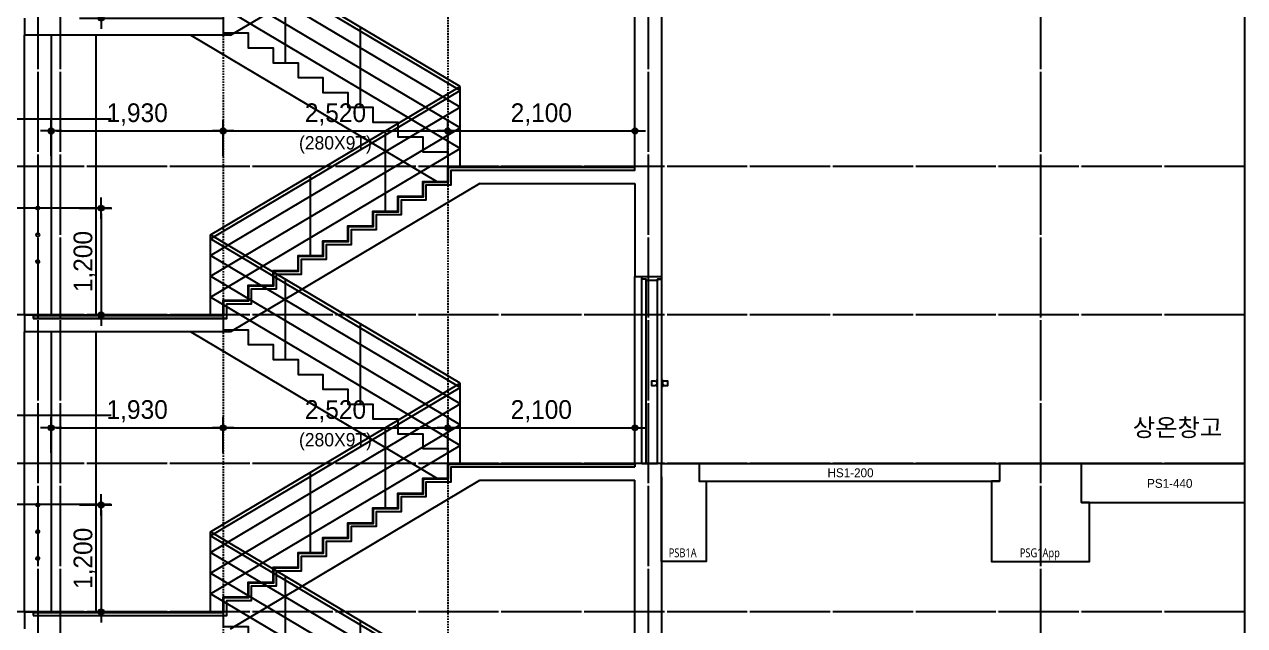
# Model space of a CAD drawing. Header units: millimetres. Extents: x 11948722 to 13111668, y -10771712 to -10232988.
# Drawn here: x 12331855 to 12345546, y -10483525 to -10476774 of the extents above; entities that cross this region are included whole.
import ezdxf
from ezdxf.enums import TextEntityAlignment as Align

# ---------------------------------------------------------------- set-up
doc = ezdxf.new("R2010")
doc.units = ezdxf.units.MM
doc.header["$LTSCALE"] = 150
doc.header["$MEASUREMENT"] = 0
doc.linetypes.add('CEN', pattern=[6.2, 6, -0.1, 0, -0.1])
doc.linetypes.add('Xref-계단단면도$0$H', pattern=[1, 0.6, -0.4])
doc.layers.get('0').update_dxf_attribs({"linetype": 'CONTINUOUS'})
doc.layers.get('Defpoints').update_dxf_attribs({"color": 117, "linetype": 'CONTINUOUS'})
for name, color, linetype in [('A-DOOR', 4, 'CONTINUOUS'), ('A-ELE-8', 8, 'CONTINUOUS'), ('A-중심선', 10, 'CEN'), ('CON-C', 2, 'CONTINUOUS'), ('ELE-06', 6, 'CONTINUOUS'), ('ELE-8', 8, 'CONTINUOUS'), ('WIN 6', 4, 'CONTINUOUS'), ('Xref-계단단면도$0$3 dim0', 7, 'CONTINUOUS'), ('Xref-계단단면도$0$A-CEIL', 6, 'CONTINUOUS'), ('Xref-계단단면도$0$A-DIM', 7, 'CONTINUOUS')]:
    doc.layers.add(name, color=color, linetype=linetype)
doc.styles.get("Standard").update_dxf_attribs({"font": 'NanumGothic.ttf'})
doc.styles.add('Xref-계단단면도$0$나눔고딕 Se', font='')
doc.styles.add('Xref-계단단면도$0$돋움', font='')
doc.styles.add('맑은고딕', font='malgun.ttf')
doc.styles.get('Xref-계단단면도$0$나눔고딕 Se').set_extended_font_data('Dotum')
doc.styles.get('Xref-계단단면도$0$돋움').set_extended_font_data('Dotum')
doc.dimstyles.new('Xref-계단단면도$0$A1-100', dxfattribs={"dimtxt": 3, "dimasz": 1, "dimexe": 2, "dimexo": 2, "dimgap": 1, "dimtad": 1, "dimdec": 0, "dimzin": 12, "dimdsep": 46, "dimlunit": 6, "dimtxsty": 'Xref-계단단면도$0$나눔고딕 Se', "dimblk1": 'Xref-계단단면도$0$DIMDOT', "dimblk2": 'Xref-계단단면도$0$DIMDOT', "dimsah": 1, "dimcen": -1, "dimdle": 2, "dimclrd": 256, "dimclre": 256, "dimclrt": 3, "dimadec": 0, "dimazin": 0, "dimtfac": 1, "dimtdec": 0, "dimtix": 1, "dimtmove": 2, "dimatfit": 3, "dimldrblk": 'Xref-계단단면도$0$DIMDOT', "dimfxl": 1, "dimtvp": 1, "dimtolj": 1, "dimtzin": 12, "dimlwd": -1, "dimlwe": -1, "dimarcsym": 0})

# ---------------------------------------------------------------- blocks, each defined once
blk = doc.blocks.new('*U136')
at = {"layer": 'A-DOOR'}
for p, q in [((-200, 0), (-200, 2070)), ((-155, 0), (-155, 2055)), ((-200, 0), (-25, 0))]:
    blk.add_line(p, q, dxfattribs=at)
for points in [[(10, 2100), (20, 2100), (20, 2070), (-25, 2070), (-25, 2055), (-155, 2055), (-155, 2070), (-200, 2070), (-200, 2100), (-190, 2100)], [(-35, 915), (-55, 925), (-95, 925), (-95, 875), (-55, 875), (-35, 885)], [(-25, 945), (-35, 935), (-35, 865), (-25, 855)], [(20, 945), (30, 935), (30, 865), (20, 855)], [(30, 885), (50, 875), (90, 875), (90, 925), (50, 925), (30, 915)]]:
    blk.add_lwpolyline(points, dxfattribs=at)
blk.add_lwpolyline([(20, 0), (-25, 0), (-25, 2070), (20, 2070)], close=True, dxfattribs=at)
blk = doc.blocks.new('Xref-계단단면도$0$DIMDOT')
at = {"color": 0}
blk.add_line((-2, 0), (2, 0), dxfattribs=at)
for radius in [0.5, 0.25]:
    blk.add_circle((0, 0), radius, dxfattribs=at)
blk = doc.blocks.new('*D1774')
at = {"layer": 'Defpoints', "color": 0, "ltscale": 1200}
for p in [(12345546, -10460204), (12349146, -10460204), (12345546, -10491704)]:
    blk.add_point(p, dxfattribs=at)
at = {"layer": 'Xref-계단단면도$0$3 dim0'}
for p, q in [((12345666, -10460204), (12349266, -10460204)), ((12349146, -10491644), (12349146, -10460264)), ((12345666, -10491704), (12349266, -10491704))]:
    blk.add_line(p, q, dxfattribs=at)
at = {"layer": 'Xref-계단단면도$0$3 dim0', "ltscale": 1200, "xscale": 60, "yscale": 60, "zscale": 60}
for p, rotation in [((12349146, -10460204), 90), ((12349146, -10491704), 270)]:
    blk.add_blockref('Xref-계단단면도$0$DIMDOT', p, dxfattribs=dict(at, rotation=rotation))
at = {"layer": 'Xref-계단단면도$0$3 dim0', "color": 3, "ltscale": 1200, "insert": (12348961, -10475954), "char_height": 210, "attachment_point": 5, "rotation": 90, "style": 'Xref-계단단면도$0$나눔고딕 Se'}
blk.add_mtext('\\A1;31,500', dxfattribs=at)
blk = doc.blocks.new('*D1776')
at = {"layer": 'Defpoints', "color": 0, "ltscale": 1200}
for p in [(12345546, -10471704), (12345546, -10481704), (12348546, -10481704)]:
    blk.add_point(p, dxfattribs=at)
at = {"layer": 'Xref-계단단면도$0$3 dim0'}
for p, q in [((12345666, -10471704), (12348666, -10471704)), ((12348546, -10471764), (12348546, -10481644)), ((12345666, -10481704), (12348666, -10481704))]:
    blk.add_line(p, q, dxfattribs=at)
at = {"layer": 'Xref-계단단면도$0$3 dim0', "ltscale": 1200, "xscale": 60, "yscale": 60, "zscale": 60}
for p, rotation in [((12348546, -10471704), 90), ((12348546, -10481704), 270)]:
    blk.add_blockref('Xref-계단단면도$0$DIMDOT', p, dxfattribs=dict(at, rotation=rotation))
at = {"layer": 'Xref-계단단면도$0$3 dim0', "color": 3, "ltscale": 1200, "insert": (12348361, -10476704), "char_height": 210, "attachment_point": 5, "rotation": 90, "style": 'Xref-계단단면도$0$나눔고딕 Se'}
blk.add_mtext('\\A1;10,000', dxfattribs=at)
blk = doc.blocks.new('*D1783')
at = {"layer": 'Defpoints', "color": 0, "ltscale": 1200}
for p in [(12336605, -10477970), (12334085, -10478370), (12336605, -10478370)]:
    blk.add_point(p, dxfattribs=at)
at = {"layer": 'Xref-계단단면도$0$3 dim0'}
for p, q in [((12334085, -10478250), (12334085, -10477850)), ((12336605, -10478250), (12336605, -10477850)), ((12334145, -10477970), (12336545, -10477970))]:
    blk.add_line(p, q, dxfattribs=at)
at = {"layer": 'Xref-계단단면도$0$3 dim0', "ltscale": 1200, "xscale": 60, "yscale": 60, "zscale": 60, "rotation": 180}
blk.add_blockref('Xref-계단단면도$0$DIMDOT', (12334085, -10477970), dxfattribs=at)
at = {"layer": 'Xref-계단단면도$0$3 dim0', "ltscale": 1200, "xscale": 60, "yscale": 60, "zscale": 60}
blk.add_blockref('Xref-계단단면도$0$DIMDOT', (12336605, -10477970), dxfattribs=at)
at = {"layer": 'Xref-계단단면도$0$3 dim0', "color": 3, "ltscale": 1200, "char_height": 210, "attachment_point": 5, "style": 'Xref-계단단면도$0$나눔고딕 Se'}
for s, insert in [('\\A1;2,520', (12335345, -10477785)), ('\\H0.714286x;(280X9T)', (12335345, -10478126))]:
    blk.add_mtext(s, dxfattribs=dict(at, insert=insert))
blk = doc.blocks.new('*D1784')
at = {"layer": 'Defpoints', "color": 0, "ltscale": 1200}
for p in [(12336605, -10481304), (12334085, -10481704), (12336605, -10481704)]:
    blk.add_point(p, dxfattribs=at)
at = {"layer": 'Xref-계단단면도$0$3 dim0'}
for p, q in [((12334085, -10481584), (12334085, -10481184)), ((12336605, -10481584), (12336605, -10481184)), ((12334145, -10481304), (12336545, -10481304))]:
    blk.add_line(p, q, dxfattribs=at)
at = {"layer": 'Xref-계단단면도$0$3 dim0', "ltscale": 1200, "xscale": 60, "yscale": 60, "zscale": 60, "rotation": 180}
blk.add_blockref('Xref-계단단면도$0$DIMDOT', (12334085, -10481304), dxfattribs=at)
at = {"layer": 'Xref-계단단면도$0$3 dim0', "ltscale": 1200, "xscale": 60, "yscale": 60, "zscale": 60}
blk.add_blockref('Xref-계단단면도$0$DIMDOT', (12336605, -10481304), dxfattribs=at)
at = {"layer": 'Xref-계단단면도$0$3 dim0', "color": 3, "ltscale": 1200, "char_height": 210, "attachment_point": 5, "style": 'Xref-계단단면도$0$나눔고딕 Se'}
for s, insert in [('\\A1;2,520', (12335345, -10481118)), ('\\H0.714286x;(280X9T)', (12335345, -10481460))]:
    blk.add_mtext(s, dxfattribs=dict(at, insert=insert))
blk = doc.blocks.new('*D1811')
at = {"layer": 'Defpoints', "color": 0, "lineweight": -3, "ltscale": 1200}
for p in [(12334085, -10481304), (12332155, -10481704), (12334085, -10481704)]:
    blk.add_point(p, dxfattribs=at)
at = {"layer": 'Xref-계단단면도$0$3 dim0'}
for p, q in [((12332155, -10481584), (12332155, -10481184)), ((12334085, -10481584), (12334085, -10481184)), ((12332215, -10481304), (12334025, -10481304))]:
    blk.add_line(p, q, dxfattribs=at)
at = {"layer": 'Xref-계단단면도$0$3 dim0', "ltscale": 1200, "xscale": 60, "yscale": 60, "zscale": 60, "rotation": 180}
blk.add_blockref('Xref-계단단면도$0$DIMDOT', (12332155, -10481304), dxfattribs=at)
at = {"layer": 'Xref-계단단면도$0$3 dim0', "ltscale": 1200, "xscale": 60, "yscale": 60, "zscale": 60}
blk.add_blockref('Xref-계단단면도$0$DIMDOT', (12334085, -10481304), dxfattribs=at)
at = {"layer": 'Xref-계단단면도$0$3 dim0', "color": 3, "ltscale": 1200, "insert": (12333120, -10481118), "char_height": 210, "attachment_point": 5, "style": 'Xref-계단단면도$0$나눔고딕 Se'}
blk.add_mtext('\\A1;1,930', dxfattribs=at)
blk = doc.blocks.new('*D1812')
at = {"layer": 'Defpoints', "color": 0, "lineweight": -3, "ltscale": 1200}
for p in [(12334085, -10477970), (12332155, -10478370), (12334085, -10478370)]:
    blk.add_point(p, dxfattribs=at)
at = {"layer": 'Xref-계단단면도$0$3 dim0'}
for p, q in [((12332155, -10478250), (12332155, -10477850)), ((12334085, -10478250), (12334085, -10477850)), ((12332215, -10477970), (12334025, -10477970))]:
    blk.add_line(p, q, dxfattribs=at)
at = {"layer": 'Xref-계단단면도$0$3 dim0', "ltscale": 1200, "xscale": 60, "yscale": 60, "zscale": 60, "rotation": 180}
blk.add_blockref('Xref-계단단면도$0$DIMDOT', (12332155, -10477970), dxfattribs=at)
at = {"layer": 'Xref-계단단면도$0$3 dim0', "ltscale": 1200, "xscale": 60, "yscale": 60, "zscale": 60}
blk.add_blockref('Xref-계단단면도$0$DIMDOT', (12334085, -10477970), dxfattribs=at)
at = {"layer": 'Xref-계단단면도$0$3 dim0', "color": 3, "ltscale": 1200, "insert": (12333120, -10477785), "char_height": 210, "attachment_point": 5, "style": 'Xref-계단단면도$0$나눔고딕 Se'}
blk.add_mtext('\\A1;1,930', dxfattribs=at)
blk = doc.blocks.new('*D1813')
at = {"layer": 'Defpoints', "color": 0, "ltscale": 1200}
for p in [(12338705, -10477970), (12336605, -10478370), (12338705, -10478370)]:
    blk.add_point(p, dxfattribs=at)
at = {"layer": 'Xref-계단단면도$0$3 dim0'}
for p, q in [((12336605, -10478250), (12336605, -10477850)), ((12338705, -10478250), (12338705, -10477850)), ((12336665, -10477970), (12338645, -10477970))]:
    blk.add_line(p, q, dxfattribs=at)
at = {"layer": 'Xref-계단단면도$0$3 dim0', "ltscale": 1200, "xscale": 60, "yscale": 60, "zscale": 60, "rotation": 180}
blk.add_blockref('Xref-계단단면도$0$DIMDOT', (12336605, -10477970), dxfattribs=at)
at = {"layer": 'Xref-계단단면도$0$3 dim0', "ltscale": 1200, "xscale": 60, "yscale": 60, "zscale": 60}
blk.add_blockref('Xref-계단단면도$0$DIMDOT', (12338705, -10477970), dxfattribs=at)
at = {"layer": 'Xref-계단단면도$0$3 dim0', "color": 3, "ltscale": 1200, "insert": (12337655, -10477785), "char_height": 210, "attachment_point": 5, "style": 'Xref-계단단면도$0$나눔고딕 Se'}
blk.add_mtext('\\A1;2,100', dxfattribs=at)
blk = doc.blocks.new('*D1814')
at = {"layer": 'Defpoints', "color": 0, "ltscale": 1200}
for p in [(12338705, -10481304), (12336605, -10481704), (12338705, -10481704)]:
    blk.add_point(p, dxfattribs=at)
at = {"layer": 'Xref-계단단면도$0$3 dim0'}
for p, q in [((12336605, -10481584), (12336605, -10481184)), ((12338705, -10481584), (12338705, -10481184)), ((12336665, -10481304), (12338645, -10481304))]:
    blk.add_line(p, q, dxfattribs=at)
at = {"layer": 'Xref-계단단면도$0$3 dim0', "ltscale": 1200, "xscale": 60, "yscale": 60, "zscale": 60, "rotation": 180}
blk.add_blockref('Xref-계단단면도$0$DIMDOT', (12336605, -10481304), dxfattribs=at)
at = {"layer": 'Xref-계단단면도$0$3 dim0', "ltscale": 1200, "xscale": 60, "yscale": 60, "zscale": 60}
blk.add_blockref('Xref-계단단면도$0$DIMDOT', (12338705, -10481304), dxfattribs=at)
at = {"layer": 'Xref-계단단면도$0$3 dim0', "color": 3, "ltscale": 1200, "insert": (12337655, -10481118), "char_height": 210, "attachment_point": 5, "style": 'Xref-계단단면도$0$나눔고딕 Se'}
blk.add_mtext('\\A1;2,100', dxfattribs=at)
blk = doc.blocks.new('*D1854')
at = {"layer": 'Defpoints', "color": 0, "ltscale": 1200}
for p in [(12332353, -10482170), (12332353, -10483370), (12332716, -10483370)]:
    blk.add_point(p, dxfattribs=at)
at = {"layer": 'Xref-계단단면도$0$3 dim0'}
for p, q in [((12332473, -10482170), (12332836, -10482170)), ((12332716, -10482230), (12332716, -10483310)), ((12332473, -10483370), (12332836, -10483370))]:
    blk.add_line(p, q, dxfattribs=at)
at = {"layer": 'Xref-계단단면도$0$3 dim0', "ltscale": 1200, "xscale": 60, "yscale": 60, "zscale": 60}
for p, rotation in [((12332716, -10482170), 90), ((12332716, -10483370), 270)]:
    blk.add_blockref('Xref-계단단면도$0$DIMDOT', p, dxfattribs=dict(at, rotation=rotation))
at = {"layer": 'Xref-계단단면도$0$3 dim0', "color": 3, "ltscale": 1200, "insert": (12332531, -10482770), "char_height": 210, "attachment_point": 5, "rotation": 90, "style": 'Xref-계단단면도$0$나눔고딕 Se'}
blk.add_mtext('\\A1;1,200', dxfattribs=at)
blk = doc.blocks.new('*D1855')
at = {"layer": 'Defpoints', "color": 0, "ltscale": 1200}
for p in [(12332353, -10478837), (12332353, -10480037), (12332716, -10480037)]:
    blk.add_point(p, dxfattribs=at)
at = {"layer": 'Xref-계단단면도$0$3 dim0'}
for p, q in [((12332473, -10478837), (12332836, -10478837)), ((12332716, -10478897), (12332716, -10479977)), ((12332473, -10480037), (12332836, -10480037))]:
    blk.add_line(p, q, dxfattribs=at)
at = {"layer": 'Xref-계단단면도$0$3 dim0', "ltscale": 1200, "xscale": 60, "yscale": 60, "zscale": 60}
for p, rotation in [((12332716, -10478837), 90), ((12332716, -10480037), 270)]:
    blk.add_blockref('Xref-계단단면도$0$DIMDOT', p, dxfattribs=dict(at, rotation=rotation))
at = {"layer": 'Xref-계단단면도$0$3 dim0', "color": 3, "ltscale": 1200, "insert": (12332531, -10479437), "char_height": 210, "attachment_point": 5, "rotation": 90, "style": 'Xref-계단단면도$0$나눔고딕 Se'}
blk.add_mtext('\\A1;1,200', dxfattribs=at)
blk = doc.blocks.new('*D1857')
at = {"layer": 'Defpoints', "color": 0, "ltscale": 1200}
for p in [(12332353, -10475504), (12332353, -10476704), (12332716, -10476704)]:
    blk.add_point(p, dxfattribs=at)
at = {"layer": 'Xref-계단단면도$0$3 dim0'}
for p, q in [((12332473, -10475504), (12332836, -10475504)), ((12332716, -10475564), (12332716, -10476644)), ((12332473, -10476704), (12332836, -10476704))]:
    blk.add_line(p, q, dxfattribs=at)
at = {"layer": 'Xref-계단단면도$0$3 dim0', "ltscale": 1200, "xscale": 60, "yscale": 60, "zscale": 60}
for p, rotation in [((12332716, -10475504), 90), ((12332716, -10476704), 270)]:
    blk.add_blockref('Xref-계단단면도$0$DIMDOT', p, dxfattribs=dict(at, rotation=rotation))
at = {"layer": 'Xref-계단단면도$0$3 dim0', "color": 3, "ltscale": 1200, "insert": (12332531, -10476104), "char_height": 210, "attachment_point": 5, "rotation": 90, "style": 'Xref-계단단면도$0$나눔고딕 Se'}
blk.add_mtext('\\A1;1,200', dxfattribs=at)
blk = doc.blocks.new('PSB1A')
at = {"layer": 'CON-C', "ltscale": 1200, "flags": 128}
blk.add_lwpolyline([(-250, 0), (-250, 1100), (170, 1100), (170, 900), (250, 900), (250, 0)], close=True, dxfattribs=at)
at = {"layer": 'Defpoints', "width": 0.8}
blk.add_text('PSB1A', height=99.8, dxfattribs=at).set_placement((-170, 96), align=Align.MIDDLE_LEFT)
blk = doc.blocks.new('PSG1App')
at = {"layer": 'CON-C', "ltscale": 1200, "flags": 128}
blk.add_lwpolyline([(-460, 1100), (-460, 900), (-550, 900), (-550, 0), (550, 0), (550, 660), (460, 660), (460, 1100)], close=True, dxfattribs=at)
at = {"layer": 'Defpoints', "color": 1, "width": 0.8}
blk.add_text('PSG1App', height=99.8, dxfattribs=at).set_placement((-231, 96), align=Align.MIDDLE_LEFT)

msp = doc.modelspace()

# ---------------------------------------------------------------- linework, layer by layer
at = {"layer": 'A-ELE-8'}
msp.add_line((12338704.7, -10481703.5), (12338704.7, -10479603.5), dxfattribs=at)
at = {"layer": 'A-중심선'}
for p, q in [((12332004.7, -10458703.5), (12332004.7, -10505384.5)), ((12332254.7, -10458703.5), (12332254.7, -10505384.5)), ((12338854.7, -10458703.5), (12338854.7, -10505384.5)), ((12343254.7, -10458703.5), (12343254.7, -10505384.5)), ((12345546.5, -10478370.2), (12327920.5, -10478370.2)), ((12345546.5, -10480036.9), (12327920.5, -10480036.9)), ((12345546.5, -10481703.5), (12327920.5, -10481703.5)), ((12345546.5, -10483370.2), (12327920.5, -10483370.2))]:
    msp.add_line(p, q, dxfattribs=at)
at = {"layer": 'CON-C', "ltscale": 1200}
for p, q in [((12339004.7, -10471853.5), (12339004.7, -10479603.5)), ((12334165.9, -10476893.5), (12336965.9, -10475226.9)), ((12331854.7, -10476703.5), (12331854.7, -10476893.5)), ((12334165.9, -10476893.5), (12331854.7, -10476893.5)), ((12336965.9, -10478560.2), (12334165.9, -10480226.9)), ((12336965.9, -10478560.2), (12338704.7, -10478560.2)), ((12338704.7, -10478560.2), (12338704.7, -10479603.5)), ((12338704.7, -10479603.5), (12339004.7, -10479603.5)), ((12331854.7, -10480036.9), (12331854.7, -10480226.9)), ((12331854.7, -10480036.9), (12331954.7, -10480036.9)), ((12331954.7, -10480036.9), (12331954.7, -10480076.9)), ((12331954.7, -10480036.9), (12331954.7, -10480076.9)), ((12334124.7, -10480076.9), (12331954.7, -10480076.9)), ((12334165.9, -10480226.9), (12331854.7, -10480226.9)), ((12338704.7, -10481703.5), (12338704.7, -10481743.5)), ((12339004.7, -10481703.5), (12338704.7, -10481703.5)), ((12339424.7, -10481703.5), (12345546.5, -10481703.5)), ((12339004.7, -10481853.5), (12339004.7, -10489603.5)), ((12334165.9, -10483560.2), (12336965.9, -10481893.5)), ((12336965.9, -10481893.5), (12338704.7, -10481893.5)), ((12339424.7, -10481903.5), (12342794.7, -10481903.5)), ((12343714.7, -10482143.5), (12345546.5, -10482143.5)), ((12331854.7, -10483370.2), (12331854.7, -10483560.2)), ((12331854.7, -10483370.2), (12331954.7, -10483370.2)), ((12331954.7, -10483370.2), (12331954.7, -10483410.2))]:
    msp.add_line(p, q, dxfattribs=at)
at = {"layer": 'CON-C', "ltscale": 1200, "flags": 128}
for points in [[(12331954.7, -10480076.9), (12334124.7, -10480076.9), (12334124.7, -10479910.2), (12334404.7, -10479910.2), (12334404.7, -10479743.5), (12334684.7, -10479743.5), (12334684.7, -10479576.9), (12334964.7, -10479576.9), (12334964.7, -10479410.2), (12335244.7, -10479410.2), (12335244.7, -10479243.5), (12335524.7, -10479243.5), (12335524.7, -10479076.9), (12335804.7, -10479076.9), (12335804.7, -10478910.2), (12336084.7, -10478910.2), (12336084.7, -10478743.5), (12336364.7, -10478743.5), (12336364.7, -10478576.9), (12336644.7, -10478576.9), (12336644.7, -10478410.2), (12338704.7, -10478410.2), (12338704.7, -10475226.9)], [(12331954.7, -10483410.2), (12334124.7, -10483410.2), (12334124.7, -10483243.5), (12334404.7, -10483243.5), (12334404.7, -10483076.9), (12334684.7, -10483076.9), (12334684.7, -10482910.2), (12334964.7, -10482910.2), (12334964.7, -10482743.5), (12335244.7, -10482743.5), (12335244.7, -10482576.9), (12335524.7, -10482576.9), (12335524.7, -10482410.2), (12335804.7, -10482410.2), (12335804.7, -10482243.5), (12336084.7, -10482243.5), (12336084.7, -10482076.9), (12336364.7, -10482076.9), (12336364.7, -10481910.2), (12336644.7, -10481910.2), (12336644.7, -10481743.5), (12338704.7, -10481743.5)], [(12331954.7, -10486743.5), (12334124.7, -10486743.5), (12334124.7, -10486576.9), (12334404.7, -10486576.9), (12334404.7, -10486410.2), (12334684.7, -10486410.2), (12334684.7, -10486243.5), (12334964.7, -10486243.5), (12334964.7, -10486076.9), (12335244.7, -10486076.9), (12335244.7, -10485910.2), (12335524.7, -10485910.2), (12335524.7, -10485743.5), (12335804.7, -10485743.5), (12335804.7, -10485576.9), (12336084.7, -10485576.9), (12336084.7, -10485410.2), (12336364.7, -10485410.2), (12336364.7, -10485243.5), (12336644.7, -10485243.5), (12336644.7, -10485076.9), (12338704.7, -10485076.9), (12338704.7, -10481893.5)]]:
    msp.add_lwpolyline(points, dxfattribs=at)
at = {"layer": 'Defpoints', "ltscale": 0.3}
for p, q in [((12332829.8, -10477836.9), (12330813.9, -10477836.9)), ((12332829.8, -10478836.9), (12330813.9, -10478836.9)), ((12332829.8, -10481166.9), (12330813.9, -10481166.9)), ((12332829.8, -10482166.9), (12330813.9, -10482166.9))]:
    msp.add_line(p, q, dxfattribs=at)
at = {"layer": 'Defpoints', "ltscale": 1200}
msp.add_lwpolyline([(12327920.5, -10458703.5), (12345546.5, -10458703.5), (12345546.5, -10505848.4), (12327920.5, -10505848.4)], close=True, dxfattribs=at)
at = {"layer": 'ELE-06'}
for p, q in [((12332154.7, -10476893.5), (12332154.7, -10480036.9)), ((12332154.7, -10480226.9), (12332154.7, -10483370.2))]:
    msp.add_line(p, q, dxfattribs=at)
at = {"layer": 'ELE-8', "ltscale": 300}
for p, q in [((12336744.7, -10477470.2), (12333944.7, -10475803.5)), ((12336744.7, -10477516.7), (12333944.7, -10475850.1)), ((12336744.7, -10477702.9), (12333944.7, -10476036.3)), ((12336744.7, -10477935.7), (12333944.7, -10476269)), ((12334784.7, -10477203.5), (12334784.7, -10476303.5)), ((12336744.7, -10478168.4), (12333944.7, -10476501.8)), ((12335624.7, -10477703.5), (12335624.7, -10476803.5)), ((12333723.4, -10476893.5), (12336484.2, -10478536.9)), ((12336744.7, -10478370.2), (12336744.7, -10477470.2)), ((12336744.7, -10480803.5), (12333944.7, -10479136.9)), ((12333944.7, -10480036.9), (12333944.7, -10479136.9)), ((12336744.7, -10480850.1), (12333944.7, -10479183.4)), ((12336744.7, -10481036.3), (12333944.7, -10479369.6)), ((12336744.7, -10481269), (12333944.7, -10479602.4)), ((12334784.7, -10480536.9), (12334784.7, -10479636.9)), ((12336744.7, -10481501.8), (12333944.7, -10479835.1)), ((12335624.7, -10481036.9), (12335624.7, -10480136.9)), ((12336744.7, -10481703.5), (12336744.7, -10480803.5)), ((12336744.7, -10484136.9), (12333944.7, -10482470.2)), ((12333944.7, -10483370.2), (12333944.7, -10482470.2)), ((12336744.7, -10484183.4), (12333944.7, -10482516.7)), ((12336744.7, -10484369.6), (12333944.7, -10482702.9)), ((12336744.7, -10484602.4), (12333944.7, -10482935.7)), ((12334784.7, -10483870.2), (12334784.7, -10482970.2)), ((12336744.7, -10484835.1), (12333944.7, -10483168.4)), ((12335624.7, -10484370.2), (12335624.7, -10483470.2))]:
    msp.add_line(p, q, dxfattribs=at)
at = {"layer": 'ELE-8', "ltscale": 1200}
msp.add_line((12333723.4, -10480226.9), (12336484.2, -10481870.2), dxfattribs=at)
at = {"layer": 'ELE-8', "ltscale": 300, "flags": 128}
for points in [[(12332654.7, -10476703.5), (12334084.7, -10476703.5), (12334084.7, -10476870.2), (12334364.7, -10476870.2), (12334364.7, -10477036.9), (12334644.7, -10477036.9), (12334644.7, -10477203.5), (12334924.7, -10477203.5), (12334924.7, -10477370.2), (12335204.7, -10477370.2), (12335204.7, -10477536.9), (12335484.7, -10477536.9), (12335484.7, -10477703.5), (12335764.7, -10477703.5), (12335764.7, -10477870.2), (12336044.7, -10477870.2), (12336044.7, -10478036.9), (12336324.7, -10478036.9), (12336324.7, -10478203.5), (12336604.7, -10478203.5), (12336604.7, -10478370.2), (12338704.7, -10478370.2)], [(12332654.7, -10480036.9), (12334084.7, -10480036.9), (12334084.7, -10480203.5), (12334364.7, -10480203.5), (12334364.7, -10480370.2), (12334644.7, -10480370.2), (12334644.7, -10480536.9), (12334924.7, -10480536.9), (12334924.7, -10480703.5), (12335204.7, -10480703.5), (12335204.7, -10480870.2), (12335484.7, -10480870.2), (12335484.7, -10481036.9), (12335764.7, -10481036.9), (12335764.7, -10481203.5), (12336044.7, -10481203.5), (12336044.7, -10481370.2), (12336324.7, -10481370.2), (12336324.7, -10481536.9), (12336604.7, -10481536.9), (12336604.7, -10481703.5), (12338704.7, -10481703.5)], [(12332654.7, -10483370.2), (12334084.7, -10483370.2), (12334084.7, -10483536.9), (12334364.7, -10483536.9), (12334364.7, -10483703.5), (12334644.7, -10483703.5), (12334644.7, -10483870.2), (12334924.7, -10483870.2), (12334924.7, -10484036.9), (12335204.7, -10484036.9), (12335204.7, -10484203.5), (12335484.7, -10484203.5), (12335484.7, -10484370.2), (12335764.7, -10484370.2), (12335764.7, -10484536.9), (12336044.7, -10484536.9), (12336044.7, -10484703.5), (12336324.7, -10484703.5), (12336324.7, -10484870.2), (12336604.7, -10484870.2), (12336604.7, -10485036.9), (12338704.7, -10485036.9)]]:
    msp.add_lwpolyline(points, dxfattribs=at)
at = {"layer": 'WIN 6', "color": 8}
for p, q in [((12331854.7, -10480036.9), (12331854.7, -10476893.5)), ((12332654.7, -10476893.5), (12332654.7, -10480036.9)), ((12331854.7, -10483370.2), (12331854.7, -10480226.9)), ((12332654.7, -10480226.9), (12332654.7, -10483370.2))]:
    msp.add_line(p, q, dxfattribs=at)
at = {"layer": 'Xref-계단단면도$0$A-CEIL', "ltscale": 1200}
for p, q in [((12333944.7, -10479136.9), (12336744.7, -10477470.2)), ((12336744.7, -10478370.2), (12336744.7, -10477470.2)), ((12333944.7, -10479183.4), (12336744.7, -10477516.7)), ((12333944.7, -10479369.6), (12336744.7, -10477702.9)), ((12333944.7, -10479602.4), (12336744.7, -10477935.7)), ((12335904.7, -10478870.2), (12335904.7, -10477970.2)), ((12333944.7, -10479835.1), (12336744.7, -10478168.4)), ((12335064.7, -10479370.2), (12335064.7, -10478470.2)), ((12333944.7, -10480036.9), (12333944.7, -10479136.9)), ((12333944.7, -10482470.2), (12336744.7, -10480803.5)), ((12333944.7, -10482516.7), (12336744.7, -10480850.1)), ((12336744.7, -10481703.5), (12336744.7, -10480803.5)), ((12333944.7, -10482702.9), (12336744.7, -10481036.3)), ((12333944.7, -10482935.7), (12336744.7, -10481269)), ((12335904.7, -10482203.5), (12335904.7, -10481303.5)), ((12333944.7, -10483168.4), (12336744.7, -10481501.8)), ((12335064.7, -10482703.5), (12335064.7, -10481803.5)), ((12333944.7, -10483370.2), (12333944.7, -10482470.2))]:
    msp.add_line(p, q, dxfattribs=at)
at = {"layer": 'Xref-계단단면도$0$A-CEIL', "ltscale": 1200, "flags": 128}
for points in [[(12331954.7, -10480036.9), (12334084.7, -10480036.9), (12334084.7, -10479870.2), (12334364.7, -10479870.2), (12334364.7, -10479703.5), (12334644.7, -10479703.5), (12334644.7, -10479536.9), (12334924.7, -10479536.9), (12334924.7, -10479370.2), (12335204.7, -10479370.2), (12335204.7, -10479203.5), (12335484.7, -10479203.5), (12335484.7, -10479036.9), (12335764.7, -10479036.9), (12335764.7, -10478870.2), (12336044.7, -10478870.2), (12336044.7, -10478703.5), (12336324.7, -10478703.5), (12336324.7, -10478536.9), (12336604.7, -10478536.9), (12336604.7, -10478370.2), (12338704.7, -10478370.2)], [(12331954.7, -10480043.9), (12334091.7, -10480043.9), (12334091.7, -10479877.2), (12334371.7, -10479877.2), (12334371.7, -10479710.5), (12334651.7, -10479710.5), (12334651.7, -10479543.9), (12334931.7, -10479543.9), (12334931.7, -10479377.2), (12335211.7, -10479377.2), (12335211.7, -10479210.5), (12335491.7, -10479210.5), (12335491.7, -10479043.9), (12335771.7, -10479043.9), (12335771.7, -10478877.2), (12336051.7, -10478877.2), (12336051.7, -10478710.5), (12336331.7, -10478710.5), (12336331.7, -10478543.9), (12336611.7, -10478543.9), (12336611.7, -10478377.2), (12338704.7, -10478377.2)], [(12331954.7, -10483370.2), (12334084.7, -10483370.2), (12334084.7, -10483203.5), (12334364.7, -10483203.5), (12334364.7, -10483036.9), (12334644.7, -10483036.9), (12334644.7, -10482870.2), (12334924.7, -10482870.2), (12334924.7, -10482703.5), (12335204.7, -10482703.5), (12335204.7, -10482536.9), (12335484.7, -10482536.9), (12335484.7, -10482370.2), (12335764.7, -10482370.2), (12335764.7, -10482203.5), (12336044.7, -10482203.5), (12336044.7, -10482036.9), (12336324.7, -10482036.9), (12336324.7, -10481870.2), (12336604.7, -10481870.2), (12336604.7, -10481703.5), (12338704.7, -10481703.5)], [(12331954.7, -10483377.2), (12334091.7, -10483377.2), (12334091.7, -10483210.5), (12334371.7, -10483210.5), (12334371.7, -10483043.9), (12334651.7, -10483043.9), (12334651.7, -10482877.2), (12334931.7, -10482877.2), (12334931.7, -10482710.5), (12335211.7, -10482710.5), (12335211.7, -10482543.9), (12335491.7, -10482543.9), (12335491.7, -10482377.2), (12335771.7, -10482377.2), (12335771.7, -10482210.5), (12336051.7, -10482210.5), (12336051.7, -10482043.9), (12336331.7, -10482043.9), (12336331.7, -10481877.2), (12336611.7, -10481877.2), (12336611.7, -10481710.5), (12338704.7, -10481710.5)]]:
    msp.add_lwpolyline(points, dxfattribs=at)
at = {"layer": 'Xref-계단단면도$0$A-CEIL', "ltscale": 1200}
for centre in [(12332004.7, -10478836.9), (12332004.7, -10479136.9), (12332004.7, -10479436.9), (12332004.7, -10482170.2), (12332004.7, -10482470.2), (12332004.7, -10482770.2)]:
    msp.add_circle(centre, 19, dxfattribs=at)
at = {"layer": 'Xref-계단단면도$0$A-DIM', "color": 135, "linetype": 'Xref-계단단면도$0$H', "ltscale": 0.2}
for p, q in [((12334084.7, -10466703.5), (12334084.7, -10490226.9)), ((12336604.7, -10466703.5), (12336604.7, -10488775.2))]:
    msp.add_line(p, q, dxfattribs=at)

# ---------------------------------------------------------------- block references
at = {"layer": 'A-DOOR'}
msp.add_blockref('*U136', (12338984.7, -10481703.5, 188270), dxfattribs=at)
at = {"layer": 'CON-C', "ltscale": 1200}
for name, p in [('PSB1A', (12339254.7, -10482803.5)), ('PSG1App', (12343254.7, -10482803.5))]:
    msp.add_blockref(name, p, dxfattribs=at)

# ---------------------------------------------------------------- texts
at = {"layer": 'Defpoints', "style": '맑은고딕'}
msp.add_text('상온창고', height=200, dxfattribs=at).set_placement((12344291.4, -10481300.2), align=Align.MIDDLE_LEFT)
at = {"layer": 'Defpoints', "style": 'Xref-계단단면도$0$돋움'}
for s, p in [('HS1-200', (12340866.7, -10481859.1)), ('PS1-440', (12344452.2, -10481977.8))]:
    msp.add_text(s, height=100, dxfattribs=at).set_placement(p)

# ---------------------------------------------------------------- dimensions: what is measured, and where the dimension line sits
at = {"layer": 'Xref-계단단면도$0$3 dim0'}
for base, p1, p2, picture, middle in [((12349146.5, -10460203.5), (12345546.5, -10491703.5), (12345546.5, -10460203.5), '*D1774', (12348961.1, -10475953.5)), ((12348546.5, -10481703.5), (12345546.5, -10471703.5), (12345546.5, -10481703.5), '*D1776', (12348361.1, -10476703.5)), ((12332716.3, -10476703.5), (12332353.4, -10475503.5), (12332353.4, -10476703.5), '*D1857', (12332530.9, -10476103.5)), ((12332716.3, -10480036.9), (12332353.4, -10478836.9), (12332353.4, -10480036.9), '*D1855', (12332530.9, -10479436.9)), ((12332716.3, -10483370.2), (12332353.4, -10482170.2), (12332353.4, -10483370.2), '*D1854', (12332530.9, -10482770.2))]:
    dim = msp.add_linear_dim(base=base, p1=p1, p2=p2, angle=90, dimstyle='Xref-계단단면도$0$A1-100', override={"dimscale": 60, "dimtxt": 3.5}, dxfattribs=at)
    dim.commit()
    dim.dimension.update_dxf_attribs({"geometry": picture, "text_midpoint": middle})
for base, p1, p2, picture, middle in [((12334084.7, -10477970.2), (12332154.7, -10478370.2), (12334084.7, -10478370.2), '*D1812', (12333119.7, -10477784.8)), ((12338704.7, -10477970.2), (12336604.7, -10478370.2), (12338704.7, -10478370.2), '*D1813', (12337654.7, -10477784.8)), ((12334084.7, -10481303.5), (12332154.7, -10481703.5), (12334084.7, -10481703.5), '*D1811', (12333119.7, -10481118.2)), ((12338704.7, -10481303.5), (12336604.7, -10481703.5), (12338704.7, -10481703.5), '*D1814', (12337654.7, -10481118.2))]:
    dim = msp.add_linear_dim(base=base, p1=p1, p2=p2, dimstyle='Xref-계단단면도$0$A1-100', override={"dimscale": 60, "dimtxt": 3.5, "dimblk1": 'Xref-계단단면도$0$DIMDOT', "dimblk2": 'Xref-계단단면도$0$DIMDOT'}, dxfattribs=at)
    dim.commit()
    dim.dimension.update_dxf_attribs({"geometry": picture, "text_midpoint": middle})
for base, p1, p2, picture, middle in [((12336604.7, -10477970.2), (12334084.7, -10478370.2), (12336604.7, -10478370.2), '*D1783', (12335344.7, -10477970.2)), ((12336604.7, -10481303.5), (12334084.7, -10481703.5), (12336604.7, -10481703.5), '*D1784', (12335344.7, -10481303.5))]:
    dim = msp.add_linear_dim(base=base, p1=p1, p2=p2, text='<>\\X\\H0.714286x;(280X9T)', dimstyle='Xref-계단단면도$0$A1-100', override={"dimscale": 60, "dimtxt": 3.5, "dimtxsty": 'Xref-계단단면도$0$나눔고딕 Se', "dimblk1": 'Xref-계단단면도$0$DIMDOT', "dimblk2": 'Xref-계단단면도$0$DIMDOT'}, dxfattribs=at)
    dim.commit()
    dim.dimension.update_dxf_attribs({"geometry": picture, "text_midpoint": middle})

doc.saveas('drawing.dxf')
